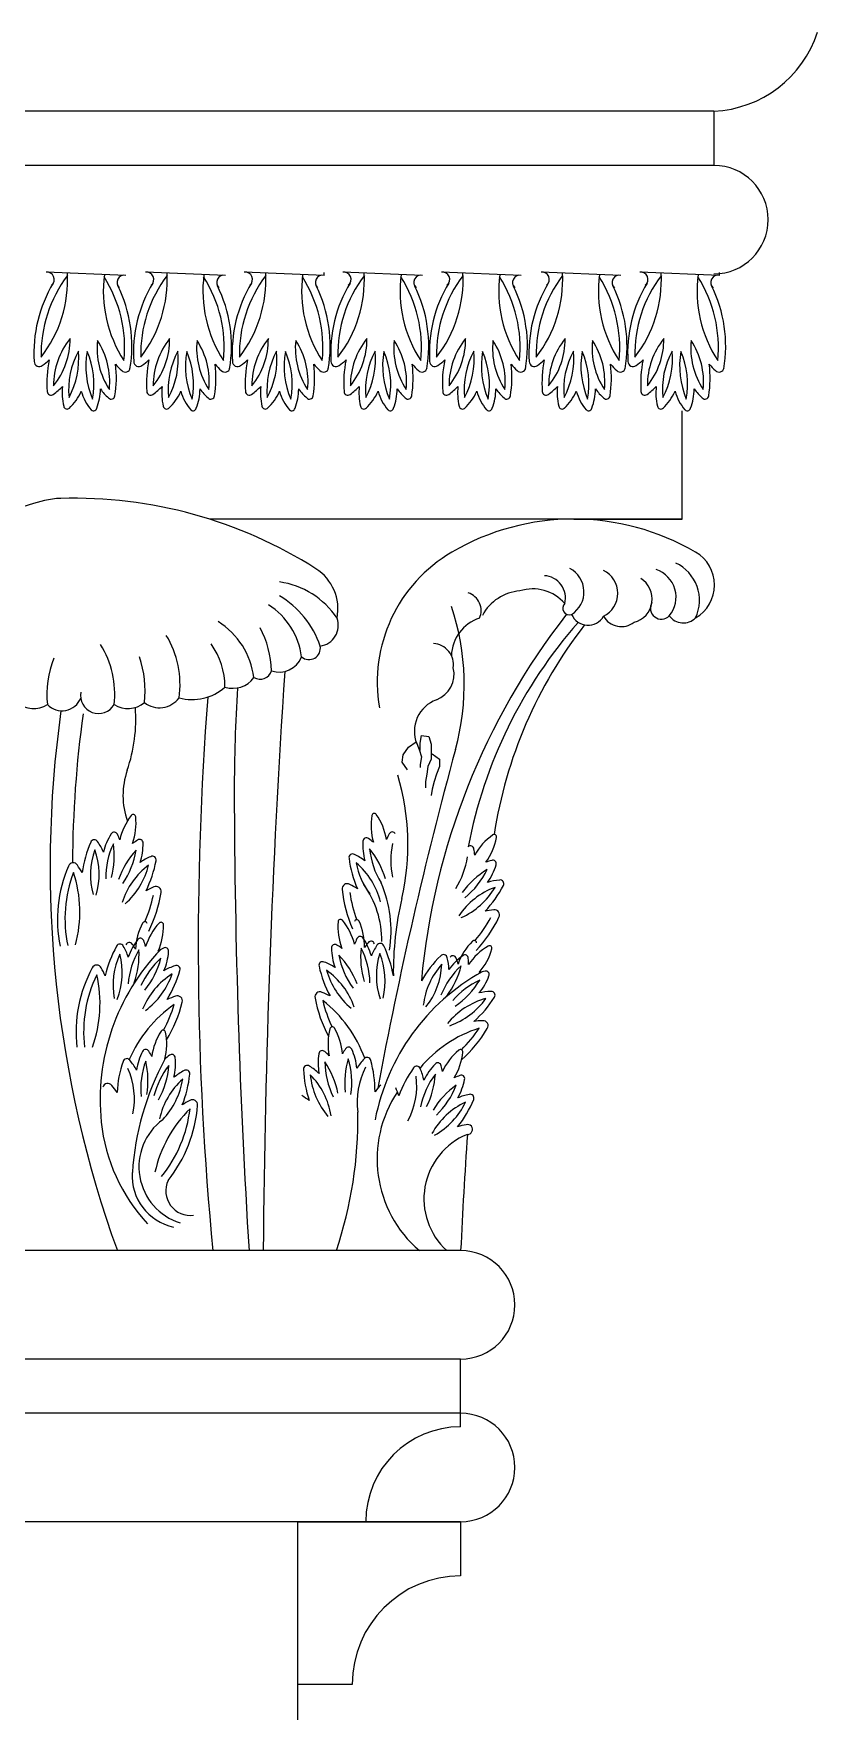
# Model space of a CAD drawing. Header units: millimetres. Extents: x 1155 to 2227, y 540 to 1342.
# Drawn here: x 1357.83 to 1365.06, y 1125.05 to 1140.52 of the extents above; entities that cross this region are included whole.
import ezdxf

# ---------------------------------------------------------------- set-up
doc = ezdxf.new("R2010")
doc.units = ezdxf.units.MM

msp = doc.modelspace()

# ---------------------------------------------------------------- linework, layer by layer
at = {"color": 0}
for p, q in [((1364.1064, 1139.80549), (1344.7705, 1139.80549)), ((1364.1064, 1139.80549), (1364.1064, 1139.30549)), ((1364.1064, 1139.30549), (1344.7705, 1139.30549)), ((1358.68252, 1138.29192), (1357.94718, 1138.32116)), ((1359.60079, 1138.29192), (1358.86546, 1138.32116)), ((1360.51094, 1138.29192), (1359.7756, 1138.32116)), ((1360.51094, 1138.29192), (1360.51094, 1138.31812)), ((1361.41935, 1138.29192), (1360.68402, 1138.32116)), ((1362.3295, 1138.29192), (1361.59416, 1138.32116)), ((1363.24778, 1138.29192), (1362.51244, 1138.32116)), ((1364.15793, 1138.29192), (1363.42259, 1138.32116)), ((1364.15793, 1138.29192), (1364.15793, 1138.31812)), ((1363.81321, 1136.04369), (1363.81321, 1137.04369)), ((1363.81321, 1136.04369), (1359.45585, 1136.04369)), ((1362.81321, 1136.04369), (1363.81321, 1136.04369)), ((1361.39826, 1133.97874), (1361.40815, 1134.04785)), ((1361.40815, 1134.04785), (1361.47731, 1134.03798)), ((1361.47731, 1134.03798), (1361.49706, 1133.96886)), ((1361.2303, 1133.80104), (1361.24018, 1133.87015)), ((1361.24018, 1133.87015), (1361.28959, 1133.93926)), ((1361.28959, 1133.93926), (1361.35875, 1133.98862)), ((1361.35875, 1133.98862), (1361.38838, 1133.91951)), ((1361.38838, 1133.91951), (1361.40814, 1133.85039)), ((1361.39826, 1133.90963), (1361.39826, 1133.97874)), ((1361.49706, 1133.96886), (1361.49705, 1133.83064)), ((1361.50693, 1133.88001), (1361.57609, 1133.83064)), ((1361.27969, 1133.73193), (1361.2303, 1133.80104)), ((1361.40814, 1133.85039), (1361.39825, 1133.78128)), ((1361.39825, 1133.78128), (1361.39825, 1133.75166)), ((1361.46741, 1133.76153), (1361.45752, 1133.69242)), ((1361.49705, 1133.83064), (1361.46741, 1133.76153)), ((1361.57608, 1133.76153), (1361.54644, 1133.69242)), ((1361.57609, 1133.83064), (1361.57608, 1133.76153)), ((1361.45752, 1133.69242), (1361.44764, 1133.62331)), ((1361.44764, 1133.62331), (1361.44764, 1133.56407)), ((1361.50691, 1133.5542), (1361.49703, 1133.49496)), ((1361.52668, 1133.62331), (1361.50691, 1133.5542)), ((1361.54644, 1133.69242), (1361.52668, 1133.62331)), ((1361.7705, 1129.29684), (1344.7705, 1129.29684)), ((1361.7705, 1128.29684), (1344.7705, 1128.29684)), ((1361.7705, 1127.79684), (1361.7705, 1128.29684)), ((1361.7705, 1127.79684), (1344.7705, 1127.79684)), ((1361.7705, 1127.67184), (1361.7705, 1127.79684)), ((1360.7705, 1126.79684), (1344.7705, 1126.79684)), ((1360.2705, 1124.79684), (1360.2705, 1126.79684)), ((1360.2705, 1125.29684), (1360.2705, 1126.79684)), ((1360.2705, 1126.79684), (1361.7705, 1126.79684)), ((1361.7705, 1126.79684), (1360.7705, 1126.79684)), ((1361.7705, 1126.79684), (1361.7705, 1126.29684)), ((1360.7705, 1125.29684), (1360.2705, 1125.29684))]:
    msp.add_line(p, q, dxfattribs=at)
for centre, radius, start, end in [((1364.05559, 1140.8608), 1.05653, 272.756506, 342.01614), ((1364.1064, 1138.80549), 0.5, 270, 90), ((1359.08105, 1137.57732), 1.24608, 148.953694, 183.710827), ((1359.10358, 1137.5642), 1.20222, 142.828625, 181.310575), ((1356.97271, 1138.2537), 1.17348, 322.338153, 2.911539), ((1357.95502, 1138.25398), 0.06764, 308.808269, 96.651525), ((1359.64855, 1138.14729), 1.17348, 172.533501, 213.106886), ((1357.46966, 1137.62919), 1.20222, 354.134464, 32.616414), ((1358.66937, 1138.22557), 0.06764, 78.793514, 226.636771), ((1357.49316, 1137.64047), 1.24608, 350.212577, 26.491345), ((1359.99933, 1137.57732), 1.24608, 148.953694, 183.710827), ((1360.02186, 1137.5642), 1.20222, 142.828625, 181.310575), ((1357.89099, 1138.2537), 1.17348, 322.338153, 2.911539), ((1358.87329, 1138.25398), 0.06764, 308.808269, 96.651525), ((1360.56683, 1138.14729), 1.17348, 172.533501, 213.106886), ((1358.38793, 1137.62919), 1.20222, 354.134464, 32.616414), ((1359.58765, 1138.22557), 0.06764, 78.793514, 226.636771), ((1358.41143, 1137.64047), 1.24608, 350.212577, 26.491345), ((1360.90948, 1137.57732), 1.24608, 148.953694, 183.710827), ((1360.932, 1137.5642), 1.20222, 142.828625, 181.310575), ((1358.80114, 1138.2537), 1.17348, 322.338153, 2.911539), ((1359.78344, 1138.25398), 0.06764, 308.808269, 96.651525), ((1361.47697, 1138.14729), 1.17348, 172.533501, 213.106886), ((1359.29808, 1137.62919), 1.20222, 354.134464, 32.616414), ((1360.4978, 1138.22557), 0.06764, 78.793514, 226.636771), ((1359.32158, 1137.64047), 1.24608, 350.212577, 26.491345), ((1361.81789, 1137.57732), 1.24608, 148.953694, 183.710827), ((1361.84042, 1137.5642), 1.20222, 142.828625, 181.310575), ((1359.70955, 1138.2537), 1.17348, 322.338153, 2.911539), ((1360.69185, 1138.25398), 0.06764, 308.808269, 96.651525), ((1362.38539, 1138.14729), 1.17348, 172.533501, 213.106886), ((1360.20649, 1137.62919), 1.20222, 354.134464, 32.616414), ((1361.40621, 1138.22557), 0.06764, 78.793514, 226.636771), ((1360.22999, 1137.64047), 1.24608, 350.212577, 26.491345), ((1362.72804, 1137.57732), 1.24608, 148.953694, 183.710827), ((1362.75056, 1137.5642), 1.20222, 142.828625, 181.310575), ((1360.6197, 1138.2537), 1.17348, 322.338153, 2.911539), ((1361.602, 1138.25398), 0.06764, 308.808269, 96.651525), ((1363.29554, 1138.14729), 1.17348, 172.533501, 213.106886), ((1361.11664, 1137.62919), 1.20222, 354.134464, 32.616414), ((1362.31636, 1138.22557), 0.06764, 78.793514, 226.636771), ((1361.14014, 1137.64047), 1.24608, 350.212577, 26.491345), ((1363.64631, 1137.57732), 1.24608, 148.953694, 183.710827), ((1363.66884, 1137.5642), 1.20222, 142.828625, 181.310575), ((1361.53797, 1138.2537), 1.17348, 322.338153, 2.911539), ((1362.52027, 1138.25398), 0.06764, 308.808269, 96.651525), ((1364.21381, 1138.14729), 1.17348, 172.533501, 213.106886), ((1362.03492, 1137.62919), 1.20222, 354.134464, 32.616414), ((1363.23463, 1138.22557), 0.06764, 78.793514, 226.636771), ((1362.05841, 1137.64047), 1.24608, 350.212577, 26.491345), ((1364.55646, 1137.57732), 1.24608, 148.953694, 183.710827), ((1364.57899, 1137.5642), 1.20222, 142.828625, 181.310575), ((1362.44812, 1138.2537), 1.17348, 322.338153, 2.911539), ((1363.43042, 1138.25398), 0.06764, 308.808269, 96.651525), ((1365.12396, 1138.14729), 1.17348, 172.533501, 213.106886), ((1362.94506, 1137.62919), 1.20222, 354.134464, 32.616414), ((1364.14478, 1138.22557), 0.06764, 78.793514, 226.636771), ((1362.96856, 1137.64047), 1.24608, 350.212577, 26.491345), ((1357.49553, 1137.6997), 0.67331, 320.721264, 0.73762), ((1358.70568, 1137.27661), 0.68897, 141.194716, 180.264169), ((1358.90265, 1137.23744), 0.74727, 151.615017, 185.582713), ((1357.49302, 1137.5217), 0.75554, 331.806464, 5.391265), ((1359.08599, 1137.45379), 0.77193, 169.883681, 203.126708), ((1357.63644, 1137.2885), 0.7524, 349.439058, 23.57133), ((1359.10453, 1137.61877), 0.6872, 173.917899, 213.454547), ((1357.83423, 1137.30942), 0.70041, 354.305939, 33.066507), ((1359.62396, 1137.27661), 0.68897, 141.194716, 180.264169), ((1358.41381, 1137.6997), 0.67331, 320.721264, 0.73762), ((1359.82093, 1137.23744), 0.74727, 151.615017, 185.582713), ((1358.4113, 1137.5217), 0.75554, 331.806464, 5.391265), ((1360.00427, 1137.45379), 0.77193, 169.883681, 203.126708), ((1358.55471, 1137.2885), 0.7524, 349.439058, 23.57133), ((1360.02281, 1137.61877), 0.6872, 173.917899, 213.454547), ((1358.7525, 1137.30942), 0.70041, 354.305939, 33.066507), ((1360.53411, 1137.27661), 0.68897, 141.194716, 180.264169), ((1359.32395, 1137.6997), 0.67331, 320.721264, 0.73762), ((1360.73108, 1137.23744), 0.74727, 151.615017, 185.582713), ((1359.32144, 1137.5217), 0.75554, 331.806464, 5.391265), ((1360.91441, 1137.45379), 0.77193, 169.883681, 203.126708), ((1359.46486, 1137.2885), 0.7524, 349.439058, 23.57133), ((1360.93296, 1137.61877), 0.6872, 173.917899, 213.454547), ((1359.66265, 1137.30942), 0.70041, 354.305939, 33.066507), ((1361.44252, 1137.27661), 0.68897, 141.194716, 180.264169), ((1360.23237, 1137.6997), 0.67331, 320.721264, 0.73762), ((1361.63949, 1137.23744), 0.74727, 151.615017, 185.582713), ((1360.22986, 1137.5217), 0.75554, 331.806464, 5.391265), ((1361.82283, 1137.45379), 0.77193, 169.883681, 203.126708), ((1360.37328, 1137.2885), 0.7524, 349.439058, 23.57133), ((1361.84137, 1137.61877), 0.6872, 173.917899, 213.454547), ((1360.57106, 1137.30942), 0.70041, 354.305939, 33.066507), ((1362.35267, 1137.27661), 0.68897, 141.194716, 180.264169), ((1361.14252, 1137.6997), 0.67331, 320.721264, 0.73762), ((1362.54964, 1137.23744), 0.74727, 151.615017, 185.582713), ((1361.14, 1137.5217), 0.75554, 331.806464, 5.391265), ((1362.73297, 1137.45379), 0.77193, 169.883681, 203.126708), ((1361.28342, 1137.2885), 0.7524, 349.439058, 23.57133), ((1362.75152, 1137.61877), 0.6872, 173.917899, 213.454547), ((1361.48121, 1137.30942), 0.70041, 354.305939, 33.066507), ((1362.06079, 1137.6997), 0.67331, 320.721264, 0.73762), ((1363.27094, 1137.27661), 0.68897, 141.194716, 180.264169), ((1363.46791, 1137.23744), 0.74727, 151.615017, 185.582713), ((1362.05828, 1137.5217), 0.75554, 331.806464, 5.391265), ((1363.65125, 1137.45379), 0.77193, 169.883681, 203.126708), ((1362.2017, 1137.2885), 0.7524, 349.439058, 23.57133), ((1363.66979, 1137.61877), 0.6872, 173.917899, 213.454547), ((1362.39949, 1137.30942), 0.70041, 354.305939, 33.066507), ((1364.18109, 1137.27661), 0.68897, 141.194716, 180.264169), ((1362.97094, 1137.6997), 0.67331, 320.721264, 0.73762), ((1364.37806, 1137.23744), 0.74727, 151.615017, 185.582713), ((1362.96843, 1137.5217), 0.75554, 331.806464, 5.391265), ((1364.5614, 1137.45379), 0.77193, 169.883681, 203.126708), ((1363.11185, 1137.2885), 0.7524, 349.439058, 23.57133), ((1364.57994, 1137.61877), 0.6872, 173.917899, 213.454547), ((1363.30963, 1137.30942), 0.70041, 354.305939, 33.066507), ((1357.88321, 1137.49678), 0.04562, 180.140306, 310.20326), ((1357.53605, 1138.01175), 0.66642, 304.40951, 311.393385), ((1359.00667, 1137.29944), 1.05163, 168.349147, 184.310128), ((1357.54153, 1137.34453), 1.05396, 351.004558, 6.94786), ((1359.08951, 1137.91059), 0.66642, 221.155078, 228.138953), ((1358.67851, 1137.44499), 0.04562, 222.345203, 352.408157), ((1358.80148, 1137.49678), 0.04562, 180.140306, 310.20326), ((1358.45433, 1138.01175), 0.66642, 304.40951, 311.393385), ((1359.92494, 1137.29944), 1.05163, 168.349147, 184.310128), ((1358.4598, 1137.34453), 1.05396, 351.004558, 6.94786), ((1360.00779, 1137.91059), 0.66642, 221.155078, 228.138953), ((1359.59678, 1137.44499), 0.04562, 222.345203, 352.408157), ((1359.71163, 1137.49678), 0.04562, 180.140306, 310.20326), ((1359.36448, 1138.01175), 0.66642, 304.40951, 311.393385), ((1360.83509, 1137.29944), 1.05163, 168.349147, 184.310128), ((1359.36995, 1137.34453), 1.05396, 351.004558, 6.94786), ((1360.91794, 1137.91059), 0.66642, 221.155078, 228.138953), ((1360.50693, 1137.44499), 0.04562, 222.345203, 352.408157), ((1360.62004, 1137.49678), 0.04562, 180.140306, 310.20326), ((1360.27289, 1138.01175), 0.66642, 304.40951, 311.393385), ((1361.7435, 1137.29944), 1.05163, 168.349147, 184.310128), ((1360.27836, 1137.34453), 1.05396, 351.004558, 6.94786), ((1361.82635, 1137.91059), 0.66642, 221.155078, 228.138953), ((1361.41534, 1137.44499), 0.04562, 222.345203, 352.408157), ((1361.53019, 1137.49678), 0.04562, 180.140306, 310.20326), ((1361.18304, 1138.01175), 0.66642, 304.40951, 311.393385), ((1362.65365, 1137.29944), 1.05163, 168.349147, 184.310128), ((1361.18851, 1137.34453), 1.05396, 351.004558, 6.94786), ((1362.7365, 1137.91059), 0.66642, 221.155078, 228.138953), ((1362.32549, 1137.44499), 0.04562, 222.345203, 352.408157), ((1362.44846, 1137.49678), 0.04562, 180.140306, 310.20326), ((1362.10131, 1138.01175), 0.66642, 304.40951, 311.393385), ((1363.57193, 1137.29944), 1.05163, 168.349147, 184.310128), ((1362.10679, 1137.34453), 1.05396, 351.004558, 6.94786), ((1363.65477, 1137.91059), 0.66642, 221.155078, 228.138953), ((1363.24377, 1137.44499), 0.04562, 222.345203, 352.408157), ((1363.35861, 1137.49678), 0.04562, 180.140306, 310.20326), ((1363.01146, 1138.01175), 0.66642, 304.40951, 311.393385), ((1364.48208, 1137.29944), 1.05163, 168.349147, 184.310128), ((1363.01693, 1137.34453), 1.05396, 351.004558, 6.94786), ((1364.56492, 1137.91059), 0.66642, 221.155078, 228.138953), ((1364.15392, 1137.44499), 0.04562, 222.345203, 352.408157), ((1357.99223, 1137.22049), 0.03421, 180.140306, 310.20326), ((1357.73186, 1137.60672), 0.49982, 304.40951, 317.19656), ((1358.63215, 1137.20866), 0.53677, 173.749497, 193.236408), ((1357.8511, 1137.40439), 0.45817, 312.270287, 336.652142), ((1358.71239, 1137.34831), 0.45817, 195.896322, 220.278176), ((1357.91256, 1137.25552), 0.53677, 339.312055, 358.798967), ((1358.85686, 1137.53346), 0.49982, 215.351903, 228.138953), ((1358.54861, 1137.18426), 0.03421, 222.345203, 352.408157), ((1358.9105, 1137.22049), 0.03421, 180.140306, 310.20326), ((1358.65014, 1137.60672), 0.49982, 304.40951, 317.19656), ((1359.55043, 1137.20866), 0.53677, 173.749497, 193.236408), ((1358.76938, 1137.40439), 0.45817, 312.270287, 336.652142), ((1359.63067, 1137.34831), 0.45817, 195.896322, 220.278176), ((1358.83083, 1137.25552), 0.53677, 339.312055, 358.798967), ((1359.77514, 1137.53346), 0.49982, 215.351903, 228.138953), ((1359.46688, 1137.18426), 0.03421, 222.345203, 352.408157), ((1359.82065, 1137.22049), 0.03421, 180.140306, 310.20326), ((1359.56029, 1137.60672), 0.49982, 304.40951, 317.19656), ((1360.46057, 1137.20866), 0.53677, 173.749497, 193.236408), ((1359.67952, 1137.40439), 0.45817, 312.270287, 336.652142), ((1360.54082, 1137.34831), 0.45817, 195.896322, 220.278176), ((1359.74098, 1137.25552), 0.53677, 339.312055, 358.798967), ((1360.68529, 1137.53346), 0.49982, 215.351903, 228.138953), ((1360.37703, 1137.18426), 0.03421, 222.345203, 352.408157), ((1360.72906, 1137.22049), 0.03421, 180.140306, 310.20326), ((1360.4687, 1137.60672), 0.49982, 304.40951, 317.19656), ((1361.36899, 1137.20866), 0.53677, 173.749497, 193.236408), ((1360.58794, 1137.40439), 0.45817, 312.270287, 336.652142), ((1361.44923, 1137.34831), 0.45817, 195.896322, 220.278176), ((1360.64939, 1137.25552), 0.53677, 339.312055, 358.798967), ((1361.5937, 1137.53346), 0.49982, 215.351903, 228.138953), ((1361.28544, 1137.18426), 0.03421, 222.345203, 352.408157), ((1361.63921, 1137.22049), 0.03421, 180.140306, 310.20326), ((1361.37885, 1137.60672), 0.49982, 304.40951, 317.19656), ((1362.27913, 1137.20866), 0.53677, 173.749497, 193.236408), ((1361.49808, 1137.40439), 0.45817, 312.270287, 336.652142), ((1362.35938, 1137.34831), 0.45817, 195.896322, 220.278176), ((1361.55954, 1137.25552), 0.53677, 339.312055, 358.798967), ((1362.50385, 1137.53346), 0.49982, 215.351903, 228.138953), ((1362.19559, 1137.18426), 0.03421, 222.345203, 352.408157), ((1362.55749, 1137.22049), 0.03421, 180.140306, 310.20326), ((1362.29712, 1137.60672), 0.49982, 304.40951, 317.19656), ((1363.19741, 1137.20866), 0.53677, 173.749497, 193.236408), ((1362.41636, 1137.40439), 0.45817, 312.270287, 336.652142), ((1363.27765, 1137.34831), 0.45817, 195.896322, 220.278176), ((1362.47781, 1137.25552), 0.53677, 339.312055, 358.798967), ((1363.42212, 1137.53346), 0.49982, 215.351903, 228.138953), ((1363.11387, 1137.18426), 0.03421, 222.345203, 352.408157), ((1363.46764, 1137.22049), 0.03421, 180.140306, 310.20326), ((1363.20727, 1137.60672), 0.49982, 304.40951, 317.19656), ((1364.10756, 1137.20866), 0.53677, 173.749497, 193.236408), ((1363.32651, 1137.40439), 0.45817, 312.270287, 336.652142), ((1364.1878, 1137.34831), 0.45817, 195.896322, 220.278176), ((1363.38796, 1137.25552), 0.53677, 339.312055, 358.798967), ((1364.33227, 1137.53346), 0.49982, 215.351903, 228.138953), ((1364.02402, 1137.18426), 0.03421, 222.345203, 352.408157), ((1358.14063, 1137.09058), 0.03136, 188.85075, 318.913704), ((1358.38461, 1137.07469), 0.03136, 213.63476, 343.697714), ((1359.05891, 1137.09058), 0.03136, 188.85075, 318.913704), ((1359.30289, 1137.07469), 0.03136, 213.63476, 343.697714), ((1359.96905, 1137.09058), 0.03136, 188.85075, 318.913704), ((1360.21303, 1137.07469), 0.03136, 213.63476, 343.697714), ((1360.87747, 1137.09058), 0.03136, 188.85075, 318.913704), ((1361.12145, 1137.07469), 0.03136, 213.63476, 343.697714), ((1361.78762, 1137.09058), 0.03136, 188.85075, 318.913704), ((1362.03159, 1137.07469), 0.03136, 213.63476, 343.697714), ((1362.70589, 1137.09058), 0.03136, 188.85075, 318.913704), ((1362.94987, 1137.07469), 0.03136, 213.63476, 343.697714), ((1363.61604, 1137.09058), 0.03136, 188.85075, 318.913704), ((1363.86002, 1137.07469), 0.03136, 213.63476, 343.697714), ((1358.77256, 1132.81369), 3.50253, 103.872133, 211.314731), ((1358.10406, 1135.52061), 0.71429, 91.71167, 103.872133), ((1358.20654, 1132.09113), 4.1453, 57.468822, 91.71167), ((1362.81321, 1133.81732), 2.22637, 59.689297, 120.303233), ((1362.39097, 1134.53981), 1.38954, 120.303233, 189.803196), ((1363.75945, 1135.43591), 0.35148, 300.303233, 59.689297), ((1360.19911, 1135.21507), 0.43999, 348.837734, 57.468822), ((1362.664, 1135.3717), 0.24389, 301.928408, 62.741853), ((1362.98507, 1135.35929), 0.23525, 295.742595, 64.249936), ((1363.48998, 1135.32419), 0.26643, 319.933948, 71.969591), ((1363.59301, 1135.29431), 0.37999, 334.788224, 64.826377), ((1359.99368, 1134.70564), 0.76543, 33.66095, 82.134642), ((1362.53154, 1135.31675), 0.20541, 345.571483, 86.965134), ((1363.31524, 1135.30711), 0.22193, 284.279684, 58.640088), ((1359.65523, 1134.59323), 0.86593, 18.800476, 59.215955), ((1361.78608, 1135.19943), 0.17319, 336.42564, 71.520158), ((1362.34864, 1134.95328), 0.42885, 94.231978, 151.773469), ((1362.43751, 1135.01433), 0.38594, 40.617632, 108.197473), ((1362.77288, 1135.22205), 0.06077, 134.264432, 289.315467), ((1363.62064, 1135.22173), 0.10065, 148.613096, 316.694979), ((1359.63498, 1134.68516), 0.67467, 7.513651, 57.266952), ((1360.4482, 1135.06441), 0.19396, 277.930652, 19.733093), ((1367.82921, 1131.19727), 6.44792, 142.003913, 174.765796), ((1362.05952, 1134.77365), 0.37452, 107.834644, 178.381453), ((1359.52673, 1134.51884), 2.27626, 344.730541, 18.44638), ((1362.94441, 1135.22903), 0.16452, 203.016902, 330.24723), ((1363.25309, 1135.24474), 0.19231, 210.411441, 307.433247), ((1363.82392, 1135.24549), 0.15975, 215.511517, 314.959962), ((1358.31817, 1134.52071), 0.86437, 351.677068, 31.409422), ((1359.15674, 1134.49412), 0.71238, 7.118073, 57.939698), ((1359.1162, 1134.61928), 0.90971, 1.6576, 27.702624), ((1366.12553, 1132.20414), 4.36297, 138.567557, 169.20489), ((1366.20853, 1132.5008), 4.17782, 142.091243, 171.273567), ((1357.71606, 1134.42966), 0.86472, 353.571106, 31.911079), ((1358.90995, 1134.49252), 0.6874, 0.206654, 35.531311), ((1360.37207, 1134.85283), 0.10471, 229.352041, 10.714685), ((1361.50632, 1134.69915), 0.19804, 352.056943, 85.827888), ((1358.81872, 1134.42959), 0.86472, 157.437126, 186.421424), ((1357.89246, 1134.45772), 0.9682, 353.681748, 18.987436), ((1359.91985, 1134.67734), 0.11034, 239.372379, 343.277458), ((1454.33362, 1128.47342), 94.38755, 176.2548623, 179.5003368), ((1360.09857, 1134.85351), 0.22037, 250.64105, 338.679466), ((1361.45901, 1134.61247), 0.25057, 290.474124, 13.692369), ((1359.29436, 1134.8335), 0.4543, 254.563726, 311.830525), ((1359.6714, 1134.71873), 0.23567, 251.685963, 324.654706), ((1373.37612, 1133.56606), 13.69335, 176.144135, 180.157895), ((1357.83255, 1134.53753), 0.24079, 230.680474, 301.795727), ((1358.09369, 1134.46425), 0.18785, 224.375536, 337.612153), ((1358.43147, 1134.41755), 0.16695, 169.352637, 329.510019), ((1358.70223, 1134.53748), 0.24079, 238.196804, 309.312056), ((1358.99267, 1134.52717), 0.22358, 231.923306, 323.948051), ((1388.92457, 1132.11958), 29.57412, 175.572268, 185.477536), ((1361.65597, 1134.08496), 0.31251, 110.474124, 201.338942), ((1368.41565, 1132.83884), 10.43086, 172.077132, 199.85191), ((1368.41565, 1132.83884), 10.22434, 172.077132, 179.802735), ((1357.32545, 1134.20064), 1.44966, 340.938395, 4.198587), ((1399.32333, 1123.65452), 38.97665, 164.730541, 169.445284), ((1359.3667, 1133.49532), 0.71002, 160.938395, 199.490605), ((1359.06264, 1133.04377), 2.22147, 347.017257, 16.672943), ((1431.83963, 1133.72718), 72.15709, 180.1578953, 183.5203232), ((1359.17953, 1132.96327), 0.56533, 142.10586, 167.565792), ((1358.75116, 1133.29618), 0.02281, 73.884441, 141.119686), ((1358.21192, 1133.23827), 0.56533, 340.702455, 6.162387), ((1358.75135, 1133.29612), 0.02281, 7.148561, 74.383807), ((1361.50908, 1133.21935), 0.56533, 170.630311, 196.090243), ((1360.97373, 1133.30729), 0.02281, 102.408891, 169.644137), ((1360.97393, 1133.30733), 0.02281, 35.673012, 102.908257), ((1360.5276, 1132.99891), 0.56533, 9.226906, 34.686838), ((1358.99903, 1132.84907), 0.53677, 147.171947, 166.658858), ((1358.57556, 1133.12512), 0.03136, 21.494651, 151.557605), ((1358.19756, 1132.92656), 0.45817, 20.230402, 27.288401), ((1358.81074, 1133.05828), 0.03136, 356.710642, 126.773596), ((1360.90113, 1133.07314), 0.03136, 50.019102, 180.082056), ((1360.66384, 1132.71818), 0.45817, 48.754853, 55.812852), ((1361.50598, 1132.90732), 0.45817, 149.504296, 156.562296), ((1361.13968, 1133.12672), 0.03136, 25.235092, 155.298046), ((1362.39297, 1132.66907), 0.56533, 125.258041, 150.717973), ((1361.5466, 1133.21272), 0.56533, 323.854636, 349.314568), ((1362.07948, 1133.11184), 0.02281, 57.036622, 124.271867), ((1362.07964, 1133.11174), 0.02281, 350.300742, 57.535988), ((1359.32142, 1132.63796), 1.05163, 156.098227, 172.059209), ((1359.04552, 1132.76039), 0.68897, 160.144187, 195.111926), ((1358.39219, 1133.0525), 0.03421, 30.205095, 160.268049), ((1357.76356, 1132.76758), 0.67331, 343.368614, 19.687091), ((1358.01739, 1132.77593), 0.49982, 23.211795, 35.998845), ((1359.24422, 1132.73125), 0.74727, 154.825642, 180.337669), ((1357.82088, 1132.93611), 0.75554, 344.941576, 8.601891), ((1359.3444, 1132.46595), 0.77193, 137.281648, 160.688561), ((1358.03419, 1133.10772), 0.7524, 325.544636, 350.969297), ((1359.0278, 1132.6906), 0.45817, 120.979846, 128.037845), ((1358.30538, 1133.04621), 0.53677, 341.609389, 1.0963), ((1360.7747, 1132.92177), 0.03421, 58.729546, 188.7925), ((1360.57747, 1132.49979), 0.49982, 51.736246, 64.523296), ((1361.40502, 1133.03282), 0.53677, 175.696398, 195.183309), ((1361.67923, 1133.07906), 0.7524, 185.823401, 211.248062), ((1360.33517, 1132.51159), 0.77193, 16.104137, 39.51105), ((1361.88261, 1132.89578), 0.75554, 168.190807, 191.851122), ((1361.86184, 1132.99903), 0.03136, 4.646833, 134.709786), ((1361.44251, 1132.91854), 0.45817, 3.382583, 10.440583), ((1359.29832, 1132.35123), 1.24608, 156.697529, 191.454661), ((1359.32395, 1132.35603), 1.20222, 159.09778, 191.798727), ((1358.19683, 1132.82876), 0.04562, 30.205095, 160.268049), ((1357.08524, 1132.42096), 1.17348, 344.995195, 18.070202), ((1357.6971, 1132.46), 0.66642, 29.01497, 35.998845), ((1359.30655, 1132.30431), 0.6872, 126.953808, 162.900287), ((1358.21351, 1133.02169), 0.70041, 311.423814, 346.102416), ((1359.10182, 1132.46772), 0.49982, 112.269402, 125.056452), ((1357.92598, 1133.08676), 1.05396, 333.460495, 349.403797), ((1358.9285, 1132.90007), 0.03421, 348.000198, 118.063152), ((1361.78609, 1133.05208), 1.05396, 187.388901, 203.332203), ((1361.49538, 1133.00319), 0.70041, 190.690282, 216.376484), ((1360.36392, 1132.34809), 0.6872, 13.89241, 49.83889), ((1361.08477, 1133.03686), 0.75554, 328.093757, 351.754072), ((1362.40662, 1132.14531), 0.77193, 120.433829, 143.840742), ((1361.33866, 1133.13928), 0.7524, 308.696817, 334.121478), ((1362.16873, 1132.45208), 0.45817, 104.132027, 111.190026), ((1361.58038, 1133.00181), 0.53677, 324.76157, 344.248481), ((1362.06755, 1132.86689), 0.03136, 339.862823, 109.925777), ((1359.19454, 1132.03441), 0.66642, 112.269402, 119.253277), ((1358.96346, 1132.61087), 0.04562, 348.000198, 118.063152), ((1360.72362, 1132.63497), 0.04562, 58.729546, 188.7925), ((1361.92234, 1132.75397), 1.25016, 185.782811, 203.009623), ((1360.46064, 1132.07234), 0.66642, 57.539421, 64.523296), ((1360.14942, 1132.1555), 0.89355, 359.492825, 35.473303), ((1360.04673, 1132.24994), 1.08222, 350.375368, 23.921273), ((1362.32355, 1132.00158), 0.6872, 110.105989, 146.052469), ((1361.48535, 1133.00497), 0.70041, 294.575995, 329.254597), ((1361.22902, 1133.15058), 1.05396, 316.612676, 332.555978), ((1362.17497, 1132.21732), 0.49982, 95.421583, 108.208633), ((1362.1344, 1132.68134), 0.03421, 331.152379, 101.215333), ((1357.75386, 1132.81527), 1.20715, 336.299282, 348.554398), ((1357.77328, 1132.79674), 1.25016, 333.783075, 351.009886), ((1361.94276, 1132.77138), 1.20715, 188.238299, 200.493416), ((1364.19264, 1131.86104), 3.04311, 167.017257, 180.561834), ((1359.33703, 1132.05384), 0.56533, 152.10586, 177.565792), ((1358.85735, 1132.30731), 0.02281, 83.884441, 151.119686), ((1358.85755, 1132.30729), 0.02281, 17.148561, 84.383807), ((1359.40501, 1131.93312), 0.56533, 137.10586, 162.565792), ((1359.00729, 1132.3021), 0.02281, 68.884441, 136.119686), ((1359.00747, 1132.30203), 0.02281, 2.148561, 69.383807), ((1361.20337, 1132.28813), 0.56533, 175.630311, 201.090243), ((1360.6624, 1132.32908), 0.02281, 107.408891, 174.644137), ((1360.66259, 1132.32914), 0.02281, 40.673012, 107.908257), ((1360.24484, 1131.98299), 0.56533, 14.226906, 39.686838), ((1360.81238, 1132.32594), 0.02281, 92.408891, 159.644137), ((1360.81258, 1132.32595), 0.02281, 25.673012, 92.908257), ((1360.31947, 1132.09972), 0.56533, 359.226906, 24.686838), ((1360.9856, 1132.94062), 1.20715, 319.451463, 331.70658), ((1360.99881, 1132.91727), 1.25016, 316.935256, 334.162067), ((1362.13813, 1131.77573), 0.66642, 95.421583, 102.405458), ((1362.08404, 1132.39442), 0.04562, 331.152379, 101.215333), ((1359.21524, 1131.83509), 0.53677, 142.171947, 161.658858), ((1358.81744, 1132.147), 0.03136, 16.494651, 146.557605), ((1358.46505, 1132.29141), 0.56533, 335.702455, 1.162387), ((1361.22748, 1131.97702), 0.45817, 154.504296, 161.562296), ((1360.84345, 1132.16366), 0.03136, 30.235092, 160.298046), ((1360.42883, 1131.8745), 0.53677, 15.133839, 34.620751), ((1360.43929, 1130.68911), 1.9938, 136.026944, 185.959917), ((1359.51801, 1131.59669), 1.05163, 151.098227, 167.059209), ((1359.25383, 1131.7427), 0.68897, 155.144187, 190.111926), ((1358.62844, 1132.09063), 0.03421, 25.205095, 155.268049), ((1357.97737, 1131.86159), 0.67331, 338.368614, 14.687091), ((1358.23096, 1131.84779), 0.49982, 18.211795, 30.998845), ((1358.71412, 1132.10836), 0.03136, 31.494651, 161.557605), ((1359.44923, 1131.69635), 0.74727, 149.825642, 175.337669), ((1358.37635, 1131.84718), 0.45817, 30.230402, 37.288401), ((1358.04916, 1132.02449), 0.75554, 339.941576, 3.601891), ((1358.42358, 1131.98214), 0.45817, 15.230402, 22.288401), ((1359.23009, 1131.67471), 0.45817, 115.979846, 123.037845), ((1359.0459, 1132.05992), 0.03136, 351.710642, 121.773596), ((1358.54142, 1132.09194), 0.53677, 336.609389, 356.0963), ((1360.61048, 1132.0895), 0.03136, 55.019102, 185.082056), ((1361.11597, 1132.09324), 0.53677, 180.696398, 200.183309), ((1360.40503, 1131.7152), 0.45817, 53.754853, 60.812852), ((1361.3851, 1132.16321), 0.7524, 190.823401, 216.248062), ((1360.09561, 1131.48076), 0.77193, 21.104137, 44.51105), ((1361.60368, 1131.99835), 0.75554, 173.190807, 196.851122), ((1360.18744, 1131.74906), 0.74727, 1.455028, 26.967056), ((1361.26708, 1131.83963), 0.45817, 139.504296, 146.562296), ((1360.94445, 1132.1193), 0.03136, 15.235092, 145.298046), ((1361.41227, 1131.8321), 0.49982, 145.793853, 158.580903), ((1361.66624, 1131.8317), 0.67331, 162.105607, 198.424084), ((1361.02901, 1132.09681), 0.03421, 21.524649, 151.587603), ((1360.38513, 1131.78441), 0.68897, 346.680772, 21.648511), ((1360.11319, 1131.65341), 1.05163, 9.733489, 25.694471), ((1362.32085, 1131.26304), 1.05163, 134.250408, 150.21139), ((1361.61262, 1131.99361), 0.03421, 8.357276, 138.42023), ((1362.10017, 1131.57896), 0.53677, 125.324128, 144.811039), ((1361.69976, 1131.98575), 0.03136, 14.646833, 144.709786), ((1362.28013, 1131.75303), 0.56533, 135.258041, 160.717973), ((1361.80985, 1131.99278), 0.03136, 359.646833, 129.709786), ((1362.31021, 1131.61779), 0.56533, 120.258041, 145.717973), ((1361.89451, 1132.13464), 0.02281, 67.036622, 134.271867), ((1361.89469, 1132.13457), 0.02281, 0.300742, 67.535988), ((1361.51444, 1132.23313), 0.56533, 318.854636, 344.314568), ((1362.03649, 1132.0862), 0.02281, 52.036622, 119.271867), ((1362.03665, 1132.08608), 0.02281, 345.300742, 52.535988), ((1359.47001, 1131.31306), 1.24608, 151.697529, 186.454661), ((1358.41433, 1131.88477), 0.04562, 25.205095, 155.268049), ((1357.88436, 1131.56097), 0.66642, 24.01497, 30.998845), ((1359.52591, 1131.42332), 0.77193, 132.281648, 155.688561), ((1358.27662, 1132.17685), 0.7524, 320.544636, 345.969297), ((1359.28441, 1131.44623), 0.49982, 107.269402, 120.056452), ((1358.167, 1132.1654), 1.05396, 328.460495, 344.403797), ((1359.14943, 1131.89204), 0.03421, 343.000198, 113.063152), ((1360.49772, 1131.92768), 0.03421, 63.729546, 193.7925), ((1361.49391, 1132.14564), 1.05396, 192.388901, 208.332203), ((1360.33801, 1131.49012), 0.49982, 56.736246, 69.523296), ((1361.20856, 1132.07161), 0.70041, 195.690282, 230.368884), ((1360.1385, 1131.32038), 0.6872, 18.89241, 54.83889), ((1362.93954, 1130.1274), 1.9938, 119.179125, 169.112098), ((1362.11032, 1131.47936), 0.68897, 138.296368, 173.264107), ((1360.92311, 1131.9631), 0.67331, 321.520795, 357.839272), ((1362.28391, 1131.37836), 0.74727, 132.977823, 158.489851), ((1361.03903, 1132.0982), 0.75554, 323.093757, 346.754072), ((1361.16182, 1131.87639), 0.49982, 1.363976, 14.151026), ((1361.30079, 1131.83367), 0.45817, 13.382583, 20.440583), ((1361.38511, 1131.94915), 0.45817, 358.382583, 5.440583), ((1362.0679, 1131.42117), 0.45817, 99.132027, 106.190026), ((1362.00326, 1131.84322), 0.03136, 334.862823, 104.925777), ((1359.49595, 1131.31561), 1.20222, 154.09778, 186.798727), ((1357.27143, 1131.5754), 1.17348, 339.995195, 13.070202), ((1359.47411, 1131.2656), 0.6872, 121.953808, 157.900287), ((1358.44776, 1132.07552), 0.70041, 306.423814, 341.102416), ((1362.27816, 1131.09483), 0.77193, 115.433829, 138.840742), ((1361.30089, 1132.1781), 0.7524, 303.696817, 329.121478), ((1361.52971, 1132.02008), 0.53677, 319.76157, 339.248481), ((1359.80146, 1130.59709), 1.18084, 124.676376, 157.013663), ((1357.97187, 1131.90994), 1.20715, 331.299282, 343.554398), ((1357.98959, 1131.88979), 1.25016, 328.783075, 346.009886), ((1359.33901, 1131.00649), 0.66642, 107.269402, 114.253277), ((1359.15904, 1131.6009), 0.04562, 343.000198, 113.063152), ((1360.47183, 1131.63753), 0.04562, 63.729546, 193.7925), ((1361.65561, 1131.86054), 1.25016, 190.782811, 208.009623), ((1360.25889, 1131.05412), 0.66642, 62.539421, 69.523296), ((1359.77427, 1130.67123), 1.18084, 19.779035, 52.116322), ((1361.67444, 1131.87966), 1.20715, 193.238299, 205.493416), ((1362.18287, 1130.95889), 0.6872, 105.105989, 141.052469), ((1361.43531, 1132.03151), 0.70041, 289.575995, 324.254597), ((1361.19266, 1132.19891), 1.05396, 311.612676, 327.555978), ((1362.05367, 1131.18675), 0.49982, 90.421583, 103.208633), ((1362.05369, 1131.65255), 0.03421, 326.152379, 96.215333), ((1361.97847, 1130.75006), 0.66642, 90.421583, 97.405458), ((1361.97851, 1131.37111), 0.04562, 326.152379, 96.215333), ((1359.48265, 1131.01343), 0.56533, 147.10586, 172.565792), ((1359.02689, 1131.30774), 0.02281, 78.884441, 146.119686), ((1359.02708, 1131.3077), 0.02281, 12.148561, 79.383807), ((1358.49475, 1131.20306), 0.56533, 345.702455, 11.162387), ((1361.11283, 1131.20314), 0.56533, 165.630311, 191.090243), ((1360.58718, 1131.33741), 0.02281, 97.408891, 164.644137), ((1360.58738, 1131.33743), 0.02281, 30.673012, 97.908257), ((1360.11587, 1131.06908), 0.56533, 4.226906, 29.686838), ((1362.30241, 1130.2242), 1.18084, 107.828557, 140.165844), ((1360.93186, 1132.01097), 1.20715, 314.451463, 326.70658), ((1360.94298, 1131.98655), 1.25016, 311.935256, 329.162067), ((1359.31278, 1130.88393), 0.53677, 152.171947, 171.658858), ((1358.86686, 1131.12203), 0.03136, 26.494651, 156.557605), ((1358.50761, 1130.89128), 0.45817, 25.230402, 32.288401), ((1359.35526, 1130.72857), 0.45817, 125.979846, 133.037845), ((1359.10698, 1131.07594), 0.03136, 1.710642, 131.773596), ((1360.99291, 1131.02639), 0.53677, 170.696398, 190.183309), ((1360.49445, 1131.11048), 0.03136, 45.019102, 175.082056), ((1360.22712, 1130.77754), 0.45817, 43.754853, 50.812852), ((1361.08254, 1130.89257), 0.45817, 144.504296, 151.562296), ((1360.73676, 1131.14306), 0.03136, 20.235092, 150.298046), ((1360.27822, 1130.93029), 0.53677, 5.133839, 24.620751), ((1360.90789, 1131.045), 0.03421, 11.524649, 141.587603), ((1362.11795, 1130.71507), 0.56533, 130.258041, 155.717973), ((1361.22742, 1131.18288), 0.56533, 328.854636, 354.314568), ((1361.76706, 1131.12884), 0.02281, 62.036622, 129.271867), ((1361.76724, 1131.12875), 0.02281, 355.300742, 62.535988), ((1359.65235, 1130.70173), 1.05163, 161.098227, 177.059209), ((1358.69052, 1131.0337), 0.03421, 35.205095, 165.268049), ((1358.08912, 1130.69508), 0.67331, 348.368614, 24.687091), ((1358.34125, 1130.72552), 0.49982, 28.211795, 40.998845), ((1361.33597, 1129.84029), 2.59919, 151.927279, 176.08763), ((1359.56731, 1130.78793), 0.74727, 159.825642, 185.337669), ((1358.13153, 1130.86797), 0.75554, 349.941576, 13.601891), ((1359.69023, 1130.53237), 0.77193, 142.281648, 165.688561), ((1358.32907, 1131.05751), 0.7524, 330.544636, 355.969297), ((1358.60459, 1131.01987), 0.53677, 346.609389, 6.0963), ((1359.44842, 1130.513), 0.49982, 117.269402, 130.056452), ((1358.2231, 1131.0272), 1.05396, 338.460495, 354.403797), ((1359.23808, 1130.92859), 0.03421, 353.000198, 123.063152), ((1360.35531, 1130.9707), 0.03421, 53.729546, 183.7925), ((1361.37421, 1131.01237), 1.05396, 182.388901, 198.332203), ((1360.12205, 1130.56752), 0.49982, 46.736246, 59.523296), ((1359.8817, 1130.60039), 0.77193, 11.104137, 34.51105), ((1361.27011, 1131.04856), 0.7524, 180.823401, 206.248062), ((1361.45673, 1130.84825), 0.75554, 163.190807, 186.851122), ((1360.01873, 1130.84868), 0.74727, 351.455028, 16.967056), ((1361.23937, 1130.71777), 0.49982, 135.793853, 148.580903), ((1361.48941, 1130.67326), 0.67331, 152.105607, 188.424084), ((1359.92899, 1130.76737), 1.05163, 359.733489, 15.694471), ((1362.19003, 1130.36756), 1.05163, 144.250408, 160.21139), ((1361.3657, 1130.96405), 0.03421, 18.357276, 148.42023), ((1360.94211, 1130.77033), 0.49982, 11.363976, 24.151026), ((1362.13363, 1130.47471), 0.74727, 142.977823, 168.489851), ((1361.91785, 1130.64036), 0.53677, 135.324128, 154.811039), ((1360.78267, 1130.96744), 0.75554, 333.093757, 356.754072), ((1361.56008, 1130.99748), 0.03136, 9.646833, 139.709786), ((1361.14937, 1130.88076), 0.45817, 8.382583, 15.440583), ((1358.51541, 1130.79378), 0.04562, 35.205095, 165.268049), ((1358.04971, 1130.38288), 0.66642, 34.01497, 40.998845), ((1359.66661, 1130.36805), 0.6872, 131.953808, 167.900287), ((1358.51521, 1130.98744), 0.70041, 316.423814, 351.102416), ((1359.89609, 1130.435), 0.6872, 8.89241, 44.83889), ((1361.08034, 1130.98901), 0.70041, 185.690282, 220.368884), ((1361.51128, 1130.35935), 0.66642, 135.793853, 142.777728), ((1360.56377, 1130.52689), 0.66642, 17.167151, 24.151026), ((1360.69197, 1130.81427), 0.67331, 331.520795, 7.839272), ((1362.1772, 1130.1945), 0.77193, 125.433829, 148.840742), ((1361.02667, 1131.0916), 0.7524, 313.696817, 339.121478), ((1361.91347, 1130.47936), 0.45817, 109.132027, 116.190026), ((1361.27946, 1130.97572), 0.53677, 329.76157, 349.248481), ((1361.77653, 1130.88378), 0.03136, 344.862823, 114.925777), ((1358.09625, 1130.72497), 1.25016, 321.309961, 356.009886), ((1359.57856, 1130.08941), 0.66642, 117.269402, 124.253277), ((1359.2981, 1130.64354), 0.04562, 353.000198, 123.063152), ((1359.96841, 1130.15188), 0.66642, 52.539421, 59.523296), ((1362.11543, 1130.14349), 1.1153, 146.318554, 229.387005), ((1362.10697, 1130.04407), 0.6872, 115.105989, 151.052469), ((1361.18451, 1130.97059), 0.70041, 299.575995, 334.254597), ((1360.91647, 1131.09331), 1.05396, 321.612676, 337.555978), ((1361.94016, 1130.24604), 0.49982, 100.421583, 113.208633), ((1361.8593, 1130.70476), 0.03421, 336.152379, 106.215333), ((1360.06934, 1130.65049), 1.62184, 185.959917, 222.949241), ((1359.34473, 1130.06989), 0.54106, 126.535467, 252.752463), ((1360.10507, 1129.76654), 1.18084, 134.676376, 167.647409), ((1358.0753, 1130.74174), 1.20715, 320.920729, 353.554398), ((1356.97025, 1130.52009), 3.8535, 341.493063, 0.810923), ((1361.83413, 1130.41454), 0.04562, 267.549361, 106.215333), ((1362.07489, 1129.77335), 0.64318, 112.170563, 227.805545), ((1361.94194, 1129.80292), 0.66642, 100.421583, 107.405458), ((1417.97211, 1126.60149), 56.2662, 176.160706, 177.254278), ((1359.22263, 1129.98482), 0.48092, 176.08763, 257.96292), ((1359.27918, 1129.84874), 0.22778, 155.4177, 277.330833), ((1361.7705, 1128.79684), 0.5, 270, 90), ((1361.7705, 1127.29684), 0.5, 270, 90), ((1361.7705, 1126.79684), 0.875, 90, 180), ((1361.7705, 1125.29684), 1, 90, 180)]:
    msp.add_arc(centre, radius, start, end, dxfattribs=at)

doc.saveas('drawing.dxf')
